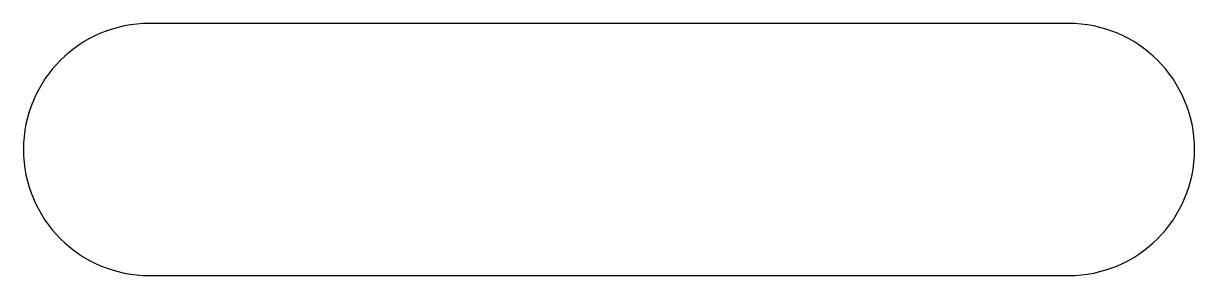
# Model space of a CAD drawing. Header units: millimetres. Extents: x -22 to 182, y -22 to 22.
import ezdxf

# ---------------------------------------------------------------- set-up
doc = ezdxf.new("R2010")
doc.units = ezdxf.units.MM

msp = doc.modelspace()

# ---------------------------------------------------------------- linework, layer by layer
for p, q in [((160, 22, 4.75), (0, 22, 4.75)), ((0, -22, 4.75), (160, -22, 4.75))]:
    msp.add_line(p, q)
for centre, start, end in [((0, 0, 4.75), 90, 270), ((160, 0, 4.75), -90, 90)]:
    msp.add_arc(centre, 22, start, end)

doc.saveas('drawing.dxf')
